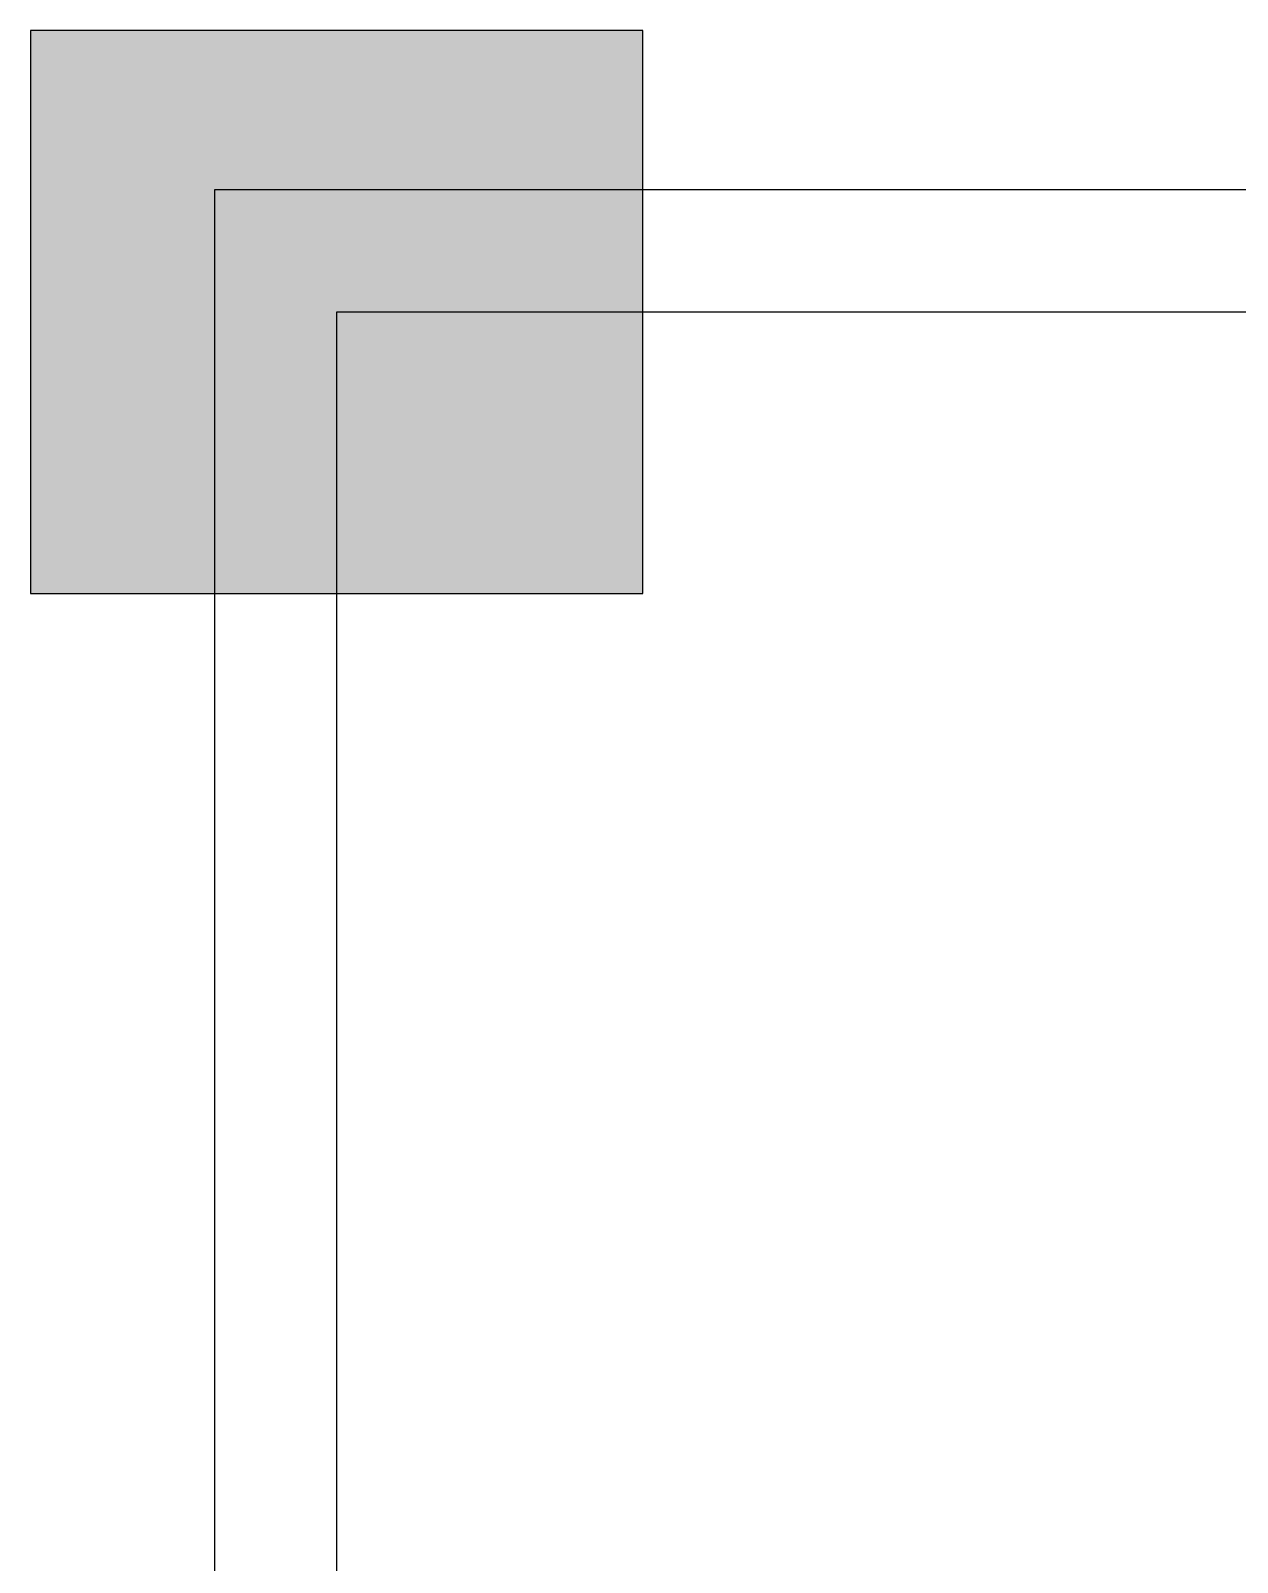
# Model space of a CAD drawing. Header units: inches. Extents: x 6 to 322, y 14 to 629.
# Drawn here: x 5.5 to 45, y 574.8 to 624.9 of the extents above; entities that cross this region are included whole.
import ezdxf

# ---------------------------------------------------------------- set-up
doc = ezdxf.new("R2010")
doc.units = ezdxf.units.IN
doc.header["$MEASUREMENT"] = 0

msp = doc.modelspace()

# ---------------------------------------------------------------- hatches: boundary and pattern name
h = msp.add_hatch(color=6)
h.dxf.hatch_style = 1
h.paths.add_polyline_path([(25.561, 615.69), (15.543, 615.69), (15.543, 606.481), (25.561, 606.481)], flags=16)
h.paths.add_polyline_path([(25.561, 619.69), (11.543, 619.69), (11.543, 606.481), (15.543, 606.481), (15.543, 615.69), (25.561, 615.69)], flags=17)
h.paths.add_polyline_path([(25.561, 624.899), (5.525, 624.899), (5.525, 606.481), (11.543, 606.481), (11.543, 619.69), (25.561, 619.69)])

# ---------------------------------------------------------------- linework, layer by layer
for p, q in [((307.543, 615.69), (15.543, 615.69)), ((15.543, 615.69), (15.543, 23.69))]:
    msp.add_line(p, q)
at = {"color": 6}
msp.add_lwpolyline([(5.525, 606.481), (25.561, 606.481), (25.561, 624.899), (5.525, 624.899)], close=True, dxfattribs=at)
msp.add_lwpolyline([(11.543, 19.69), (311.543, 19.69), (311.543, 619.69), (11.543, 619.69)], close=True)

doc.saveas('drawing.dxf')
